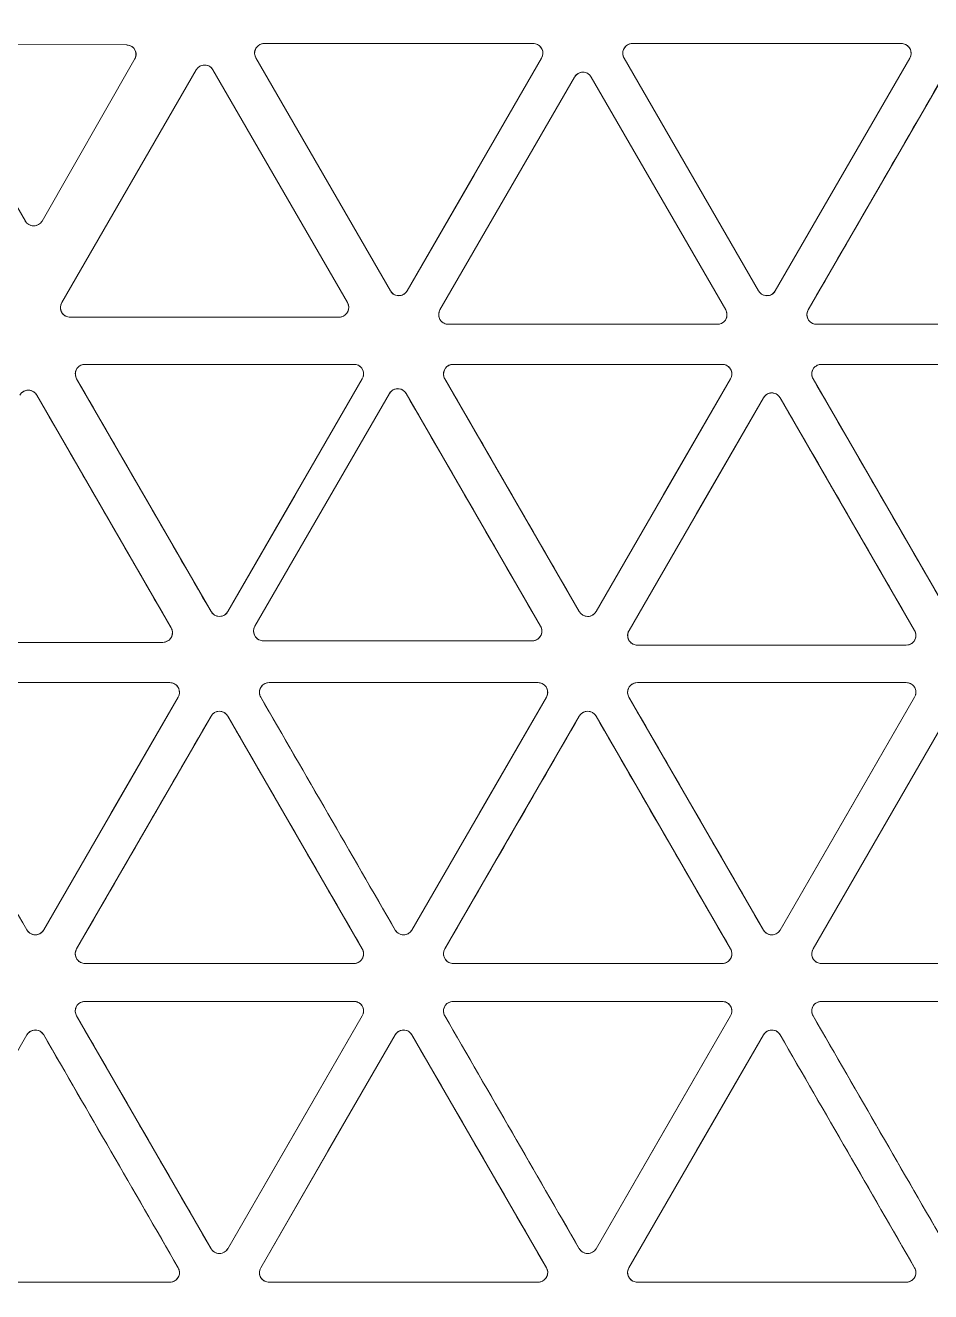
# Model space of a CAD drawing. Header units: millimetres. Extents: x 177 to 25619, y -4018 to 1995.
# Drawn here: x 3774.7 to 3867.9, y -1815.6 to -1685.1 of the extents above; entities that cross this region are included whole.
import ezdxf

# ---------------------------------------------------------------- set-up
doc = ezdxf.new("R2010")
doc.units = ezdxf.units.MM
doc.layers.add('A-ELEC-MECH-EQUIP', color=7, linetype='Continuous', lineweight=5)
doc.layers.add('CASSETTE UNIT 4.5 TR', color=7, linetype='Continuous', lineweight=9)

# ---------------------------------------------------------------- blocks, each defined once
blk = doc.blocks.new('CAN_MC-MCH_Cassette Indoor Unit2 - 2_0 TR-1113041-CONCOURSE LEVEL  VAC LAYOUT SHEET 2 OF 2')
at = {"layer": 'A-ELEC-MECH-EQUIP', "color": 6, "true_color": 0xff00ff}
for p, q in [((3.45, 223.32), (27.44, 209.47)), ((38.25, 209.47), (62.24, 223.32)), ((67.89, 223.18), (67.89, 195.48)), ((67.89, 195.48), (67.89, 223.18)), ((1.96, 222.46), (1.96, 194.76)), ((1.96, 194.76), (1.96, 222.46)), ((63.74, 222.46), (63.74, 194.76)), ((111.31, 209.64), (128, 219.31)), ((129.45, 199.19), (129.5, 218.44)), ((129.5, 218.44), (129.45, 199.19)), ((27.44, 207.75), (3.45, 193.9)), ((27.44, 207.75), (27.44, 207.75)), ((62.24, 193.9), (38.25, 207.75)), ((38.25, 207.75), (38.25, 207.75)), ((93.38, 208.47), (69.39, 194.62)), ((93.38, 208.47), (93.38, 208.47)), ((111.31, 207.91), (127.86, 198.48)), ((127.86, 198.48), (111.31, 207.91)), ((111.31, 207.91), (111.31, 207.91)), ((101.4, 205.03), (101.4, 177.33)), ((101.4, 177.33), (101.4, 205.03)), ((101.4, 205.03), (101.4, 205.03)), ((126.89, 192.04), (102.9, 205.89)), ((102.9, 205.89), (126.89, 192.04)), ((5.41, 190.51), (29.4, 204.36)), ((36.3, 204.36), (60.29, 190.51)), ((71.06, 190.51), (95.05, 204.36)), ((30.89, 175.79), (30.89, 203.49)), ((30.89, 203.49), (30.89, 175.79)), ((30.89, 203.49), (30.89, 203.49)), ((34.8, 203.49), (34.8, 175.8)), ((34.8, 175.8), (34.8, 203.49)), ((34.8, 203.49), (34.8, 203.49)), ((96.54, 175.79), (96.54, 203.49)), ((96.54, 203.49), (96.54, 175.79)), ((96.54, 203.49), (96.54, 203.49)), ((127.86, 198.48), (127.86, 198.48)), ((102.9, 176.47), (126.89, 190.32)), ((126.89, 190.32), (102.9, 176.47)), ((29.4, 174.93), (5.41, 188.78)), ((60.29, 188.78), (36.3, 174.93)), ((95.05, 174.93), (71.06, 188.78)), ((3.45, 185.39), (27.44, 171.54)), ((38.25, 171.54), (62.24, 185.39)), ((69.55, 185.99), (93.54, 172.14)), ((128.11, 185.89), (104.12, 172.04)), ((104.12, 172.04), (128.11, 185.89)), ((1.96, 184.53), (1.96, 156.83)), ((1.96, 156.83), (1.96, 184.53)), ((63.74, 184.53), (63.74, 156.83)), ((68.05, 185.13), (68.05, 157.43)), ((68.05, 157.43), (68.05, 185.13)), ((129.6, 185.03), (129.6, 157.33)), ((27.44, 169.82), (3.45, 155.97)), ((27.44, 169.82), (27.44, 169.82)), ((62.24, 155.97), (38.25, 169.82)), ((38.25, 169.82), (38.25, 169.82)), ((93.54, 170.42), (69.55, 156.57)), ((93.54, 170.42), (93.54, 170.42)), ((128.11, 156.47), (104.12, 170.32)), ((104.12, 170.32), (104.12, 170.32)), ((5.41, 152.58), (29.4, 166.43)), ((36.3, 166.43), (60.29, 152.58)), ((71.06, 152.58), (95.05, 166.43)), ((100.67, 138.36), (100.67, 166.06)), ((100.67, 166.06), (100.67, 166.06)), ((126.15, 153.08), (102.16, 166.93)), ((102.16, 166.93), (126.15, 153.08)), ((30.89, 137.87), (30.89, 165.56)), ((30.89, 165.56), (30.89, 137.87)), ((30.89, 165.56), (30.89, 165.56)), ((34.8, 165.56), (34.8, 137.87)), ((34.8, 137.87), (34.8, 165.56)), ((34.8, 165.56), (34.8, 165.56)), ((96.54, 165.56), (96.54, 137.87)), ((96.54, 165.56), (96.54, 165.56)), ((29.4, 137), (5.41, 150.85)), ((60.29, 150.85), (36.3, 137)), ((95.05, 137), (71.06, 150.85)), ((102.16, 137.5), (126.15, 151.35)), ((126.15, 151.35), (102.16, 137.5)), ((3.45, 147.46), (27.44, 133.61)), ((38.25, 133.62), (62.24, 147.47)), ((69.1, 147.46), (93.09, 133.61)), ((128.11, 147.96), (104.12, 134.11)), ((104.12, 134.11), (128.11, 147.96)), ((1.96, 146.6), (1.96, 118.9)), ((1.96, 118.9), (1.96, 146.6)), ((63.74, 146.6), (63.74, 118.9)), ((67.61, 118.9), (67.61, 146.6)), ((129.6, 147.1), (129.6, 119.4)), ((27.44, 131.89), (3.45, 118.04)), ((27.44, 131.89), (27.44, 131.89)), ((62.24, 118.04), (38.25, 131.89)), ((38.25, 131.89), (38.25, 131.89)), ((93.09, 131.89), (69.1, 118.04)), ((93.09, 131.89), (93.09, 131.89)), ((128.11, 118.54), (104.12, 132.39)), ((104.12, 132.39), (104.12, 132.39)), ((5.41, 114.65), (29.4, 128.5)), ((60.29, 114.65), (36.3, 128.5)), ((36.3, 128.5), (60.29, 114.65)), ((71.06, 114.65), (95.05, 128.5)), ((100.67, 100.44), (100.67, 128.13)), ((100.67, 128.13), (100.67, 128.13)), ((102.16, 129), (126.15, 115.15)), ((30.89, 99.94), (30.89, 127.63)), ((30.89, 127.63), (30.89, 99.94)), ((30.89, 127.63), (30.89, 127.63)), ((34.8, 127.64), (34.8, 99.94)), ((34.8, 99.94), (34.8, 127.64)), ((34.8, 127.64), (34.8, 127.64)), ((96.54, 127.63), (96.54, 99.94)), ((96.54, 127.63), (96.54, 127.63))]:
    blk.add_line(p, q, dxfattribs=at)
at = {"layer": 'A-ELEC-MECH-EQUIP', "color": 6, "true_color": 0xff00ff, "flags": 128}
for points in [[(27.44, 209.47), (15.45, 216.4), (3.45, 223.32)], [(63.74, 194.76), (63.74, 208.61), (63.74, 222.46)], [(93.38, 210.2), (93.57, 210.06), (93.72, 209.88), (93.82, 209.67), (93.87, 209.45), (93.87, 209.22), (93.82, 209), (93.72, 208.79), (93.57, 208.61), (93.38, 208.47)], [(27.44, 209.47), (27.63, 209.33), (27.78, 209.16), (27.88, 208.95), (27.94, 208.73), (27.94, 208.5), (27.88, 208.27), (27.78, 208.06), (27.63, 207.89), (27.44, 207.75)], [(38.25, 207.75), (38.07, 207.89), (37.92, 208.07), (37.81, 208.27), (37.76, 208.5), (37.76, 208.73), (37.81, 208.95), (37.92, 209.16), (38.07, 209.33), (38.25, 209.47)], [(38.25, 207.75), (50.25, 200.82), (62.24, 193.9)], [(101.4, 205.03), (101.43, 205.26), (101.51, 205.48), (101.63, 205.67), (101.8, 205.83), (102, 205.95), (102.22, 206.01), (102.45, 206.03), (102.68, 205.99), (102.9, 205.89)], [(29.4, 204.36), (29.61, 204.45), (29.84, 204.49), (30.07, 204.48), (30.29, 204.41), (30.49, 204.3), (30.66, 204.14), (30.79, 203.94), (30.86, 203.72), (30.89, 203.49)], [(34.8, 203.49), (34.83, 203.73), (34.91, 203.94), (35.03, 204.14), (35.2, 204.3), (35.4, 204.41), (35.62, 204.48), (35.86, 204.49), (36.08, 204.45), (36.3, 204.36)], [(95.05, 204.36), (95.26, 204.45), (95.49, 204.49), (95.72, 204.48), (95.94, 204.41), (96.14, 204.3), (96.31, 204.14), (96.44, 203.94), (96.52, 203.72), (96.54, 203.49)], [(3.45, 193.9), (3.24, 193.8), (3.01, 193.76), (2.78, 193.77), (2.56, 193.84), (2.36, 193.96), (2.19, 194.11), (2.06, 194.31), (1.98, 194.53), (1.96, 194.76)], [(63.74, 194.76), (63.71, 194.53), (63.63, 194.31), (63.51, 194.12), (63.34, 193.96), (63.14, 193.84), (62.92, 193.78), (62.69, 193.76), (62.46, 193.8), (62.24, 193.9)], [(69.39, 194.62), (69.18, 194.53), (68.95, 194.49), (68.72, 194.5), (68.49, 194.56), (68.3, 194.68), (68.13, 194.84), (68, 195.03), (67.92, 195.25), (67.89, 195.48)], [(5.41, 188.78), (17.4, 181.86), (29.4, 174.93)], [(71.06, 188.78), (83.05, 181.86), (95.05, 174.93)], [(1.96, 184.53), (1.98, 184.76), (2.06, 184.98), (2.19, 185.17), (2.36, 185.33), (2.56, 185.45), (2.78, 185.51), (3.01, 185.53), (3.24, 185.49), (3.45, 185.39)], [(27.44, 171.54), (15.45, 178.47), (3.45, 185.39)], [(62.24, 185.39), (62.46, 185.49), (62.69, 185.53), (62.92, 185.52), (63.14, 185.45), (63.34, 185.33), (63.51, 185.18), (63.63, 184.98), (63.71, 184.76), (63.74, 184.53)], [(68.05, 185.13), (68.08, 185.36), (68.16, 185.58), (68.28, 185.77), (68.45, 185.93), (68.65, 186.05), (68.87, 186.11), (69.1, 186.13), (69.33, 186.09), (69.55, 185.99)], [(93.54, 172.14), (81.54, 179.07), (69.55, 185.99)], [(128.11, 185.89), (128.32, 185.98), (128.55, 186.03), (128.78, 186.01), (129, 185.95), (129.2, 185.83), (129.37, 185.67), (129.5, 185.48), (129.58, 185.26), (129.6, 185.03)], [(63.74, 156.83), (63.74, 170.68), (63.74, 184.53)], [(129.6, 157.33), (129.6, 171.18), (129.6, 185.03)], [(102.9, 176.47), (102.68, 176.37), (102.45, 176.33), (102.22, 176.35), (102, 176.41), (101.8, 176.53), (101.63, 176.69), (101.51, 176.88), (101.43, 177.1), (101.4, 177.33)], [(30.89, 175.79), (30.86, 175.56), (30.79, 175.34), (30.66, 175.15), (30.49, 174.99), (30.29, 174.88), (30.07, 174.81), (29.84, 174.8), (29.61, 174.84), (29.4, 174.93)], [(36.3, 174.93), (36.08, 174.84), (35.86, 174.8), (35.62, 174.81), (35.4, 174.88), (35.2, 174.99), (35.04, 175.15), (34.91, 175.35), (34.83, 175.56), (34.8, 175.8)], [(96.54, 175.79), (96.52, 175.56), (96.44, 175.34), (96.31, 175.15), (96.14, 174.99), (95.94, 174.88), (95.72, 174.81), (95.49, 174.8), (95.26, 174.84), (95.05, 174.93)], [(27.44, 171.54), (27.63, 171.4), (27.78, 171.23), (27.88, 171.02), (27.94, 170.8), (27.94, 170.57), (27.88, 170.34), (27.78, 170.14), (27.63, 169.96), (27.44, 169.82)], [(38.25, 169.82), (38.07, 169.96), (37.92, 170.14), (37.81, 170.34), (37.76, 170.57), (37.76, 170.8), (37.81, 171.02), (37.92, 171.23), (38.07, 171.41), (38.25, 171.54)], [(93.54, 172.14), (93.72, 172), (93.87, 171.83), (93.98, 171.62), (94.03, 171.4), (94.03, 171.17), (93.98, 170.94), (93.87, 170.74), (93.72, 170.56), (93.54, 170.42)], [(104.12, 170.32), (103.93, 170.46), (103.78, 170.63), (103.68, 170.84), (103.62, 171.07), (103.62, 171.3), (103.68, 171.52), (103.78, 171.73), (103.93, 171.9), (104.12, 172.04)], [(38.25, 169.82), (50.25, 162.89), (62.24, 155.97)], [(104.12, 170.32), (116.11, 163.39), (128.11, 156.47)], [(100.67, 166.06), (100.69, 166.29), (100.77, 166.51), (100.9, 166.71), (101.07, 166.87), (101.27, 166.98), (101.49, 167.05), (101.72, 167.06), (101.95, 167.02), (102.16, 166.93)], [(29.4, 166.43), (29.61, 166.52), (29.84, 166.56), (30.07, 166.55), (30.29, 166.48), (30.49, 166.37), (30.66, 166.21), (30.79, 166.01), (30.86, 165.8), (30.89, 165.56)], [(34.8, 165.56), (34.83, 165.8), (34.91, 166.02), (35.03, 166.21), (35.2, 166.37), (35.4, 166.48), (35.62, 166.55), (35.86, 166.56), (36.08, 166.52), (36.3, 166.43)], [(95.05, 166.43), (95.26, 166.52), (95.49, 166.56), (95.72, 166.55), (95.94, 166.48), (96.14, 166.37), (96.31, 166.21), (96.44, 166.01), (96.52, 165.8), (96.54, 165.56)], [(3.45, 155.97), (3.24, 155.87), (3.01, 155.83), (2.78, 155.85), (2.56, 155.91), (2.36, 156.03), (2.19, 156.19), (2.06, 156.38), (1.98, 156.6), (1.96, 156.83)], [(63.74, 156.83), (63.71, 156.6), (63.63, 156.38), (63.51, 156.19), (63.34, 156.03), (63.14, 155.91), (62.92, 155.85), (62.69, 155.83), (62.46, 155.88), (62.24, 155.97)], [(69.55, 156.57), (69.33, 156.47), (69.1, 156.43), (68.87, 156.45), (68.65, 156.51), (68.45, 156.63), (68.28, 156.79), (68.16, 156.98), (68.08, 157.2), (68.05, 157.43)], [(129.6, 157.33), (129.58, 157.1), (129.5, 156.88), (129.37, 156.68), (129.2, 156.53), (129, 156.41), (128.78, 156.34), (128.55, 156.33), (128.32, 156.37), (128.11, 156.47)], [(5.41, 150.85), (17.4, 143.93), (29.4, 137)], [(71.06, 150.85), (83.05, 143.93), (95.05, 137)], [(1.96, 146.6), (1.98, 146.83), (2.06, 147.05), (2.19, 147.25), (2.36, 147.4), (2.56, 147.52), (2.78, 147.59), (3.01, 147.6), (3.24, 147.56), (3.45, 147.46)], [(27.44, 133.61), (15.45, 140.54), (3.45, 147.46)], [(62.24, 147.47), (62.46, 147.56), (62.69, 147.6), (62.92, 147.59), (63.14, 147.52), (63.34, 147.41), (63.51, 147.25), (63.63, 147.05), (63.71, 146.83), (63.74, 146.6)], [(67.61, 146.6), (67.63, 146.83), (67.71, 147.05), (67.84, 147.25), (68.01, 147.4), (68.21, 147.52), (68.43, 147.59), (68.66, 147.6), (68.89, 147.56), (69.1, 147.46)], [(93.09, 133.61), (81.1, 140.54), (69.1, 147.46)], [(128.11, 147.96), (128.32, 148.06), (128.55, 148.1), (128.78, 148.08), (129, 148.02), (129.2, 147.9), (129.37, 147.74), (129.5, 147.55), (129.58, 147.33), (129.6, 147.1)], [(63.74, 118.9), (63.74, 132.75), (63.74, 146.6)], [(129.6, 119.4), (129.6, 133.25), (129.6, 147.1)], [(102.16, 137.5), (101.95, 137.41), (101.72, 137.37), (101.49, 137.38), (101.27, 137.45), (101.07, 137.56), (100.9, 137.72), (100.77, 137.91), (100.69, 138.13), (100.67, 138.36)], [(30.89, 137.87), (30.86, 137.63), (30.79, 137.42), (30.66, 137.22), (30.49, 137.06), (30.29, 136.95), (30.07, 136.88), (29.84, 136.87), (29.61, 136.91), (29.4, 137)], [(36.3, 137), (36.08, 136.91), (35.86, 136.87), (35.62, 136.88), (35.4, 136.95), (35.2, 137.06), (35.04, 137.22), (34.91, 137.42), (34.83, 137.63), (34.8, 137.87)], [(96.54, 137.87), (96.52, 137.63), (96.44, 137.42), (96.31, 137.22), (96.14, 137.06), (95.94, 136.95), (95.72, 136.88), (95.49, 136.87), (95.26, 136.91), (95.05, 137)], [(27.44, 133.61), (27.63, 133.48), (27.78, 133.3), (27.88, 133.09), (27.94, 132.87), (27.94, 132.64), (27.88, 132.41), (27.78, 132.21), (27.63, 132.03), (27.44, 131.89)], [(38.25, 131.89), (38.07, 132.03), (37.92, 132.21), (37.81, 132.41), (37.76, 132.64), (37.76, 132.87), (37.81, 133.09), (37.92, 133.3), (38.07, 133.48), (38.25, 133.62)], [(93.09, 133.61), (93.28, 133.48), (93.43, 133.3), (93.53, 133.09), (93.59, 132.87), (93.59, 132.64), (93.53, 132.41), (93.43, 132.21), (93.28, 132.03), (93.09, 131.89)], [(104.12, 132.39), (103.93, 132.53), (103.78, 132.71), (103.68, 132.91), (103.62, 133.14), (103.62, 133.37), (103.68, 133.59), (103.78, 133.8), (103.93, 133.97), (104.12, 134.11)], [(38.25, 131.89), (50.25, 124.97), (62.24, 118.04)], [(104.12, 132.39), (116.11, 125.46), (128.11, 118.54)], [(29.4, 128.5), (29.61, 128.59), (29.84, 128.63), (30.07, 128.62), (30.29, 128.55), (30.49, 128.44), (30.66, 128.28), (30.79, 128.09), (30.86, 127.87), (30.89, 127.63)], [(34.8, 127.64), (34.83, 127.87), (34.91, 128.09), (35.03, 128.28), (35.2, 128.44), (35.4, 128.56), (35.62, 128.62), (35.86, 128.63), (36.08, 128.59), (36.3, 128.5)], [(95.05, 128.5), (95.26, 128.59), (95.49, 128.63), (95.72, 128.62), (95.94, 128.55), (96.14, 128.44), (96.31, 128.28), (96.44, 128.09), (96.52, 127.87), (96.54, 127.63)], [(100.67, 128.13), (100.69, 128.37), (100.77, 128.58), (100.9, 128.78), (101.07, 128.94), (101.27, 129.05), (101.49, 129.12), (101.72, 129.13), (101.95, 129.09), (102.16, 129)], [(3.45, 118.04), (3.24, 117.95), (3.01, 117.9), (2.78, 117.92), (2.56, 117.98), (2.36, 118.1), (2.19, 118.26), (2.06, 118.45), (1.98, 118.67), (1.96, 118.9)], [(63.74, 118.9), (63.71, 118.67), (63.63, 118.45), (63.51, 118.26), (63.34, 118.1), (63.14, 117.98), (62.92, 117.92), (62.69, 117.91), (62.46, 117.95), (62.24, 118.04)], [(69.1, 118.04), (68.89, 117.95), (68.66, 117.9), (68.43, 117.92), (68.21, 117.98), (68.01, 118.1), (67.84, 118.26), (67.71, 118.45), (67.63, 118.67), (67.61, 118.9)], [(129.6, 119.4), (129.58, 119.17), (129.5, 118.95), (129.37, 118.76), (129.2, 118.6), (129, 118.48), (128.78, 118.42), (128.55, 118.4), (128.32, 118.44), (128.11, 118.54)]]:
    blk.add_lwpolyline(points, dxfattribs=at)
at = {"layer": 'A-ELEC-MECH-EQUIP', "color": 6, "true_color": 0xff00ff}
for centre, radius, start, end in [((0, 0), 433.5, 360, 180), ((0, 0), 412.75, 0, 180), ((0, 0), 396.14, 360, 180), ((0, 0), 395.97, 360, 180), ((0, 0), 395.57, 360, 180), ((0, 0), 394.39, 360, 180), ((0, 0), 372.71, 0, 180), ((0, 0), 372.2, 360, 180), ((0, 0), 361.63, 0, 180), ((111.81, 208.78), 0.998, 120.0869, 239.9131), ((128.49, 199.19), 0.956, 228.5413, 359.8486), ((126.39, 191.18), 0.996, 300, 60), ((5.91, 189.64), 0.996, 120, 240), ((59.79, 189.65), 0.996, 300, 60), ((71.56, 189.64), 0.996, 120, 240), ((125.65, 152.21), 0.996, 300, 60), ((5.91, 151.72), 0.996, 120, 240), ((59.79, 151.72), 0.996, 300, 60), ((71.56, 151.72), 0.996, 120, 240)]:
    blk.add_arc(centre, radius, start, end, dxfattribs=at)
for points in [[(62.24, 223.32), (58.25, 221.02), (50.25, 216.4), (42.25, 211.78), (38.25, 209.47)], [(111.31, 209.64), (111.23, 209.59), (111.07, 209.47), (110.9, 209.22), (110.81, 208.93), (110.81, 208.63), (110.9, 208.34), (111.07, 208.09), (111.23, 207.96), (111.31, 207.91)], [(3.45, 193.9), (7.45, 196.2), (15.45, 200.82), (23.44, 205.44), (27.44, 207.75)], [(69.39, 194.62), (73.39, 196.93), (81.39, 201.55), (89.38, 206.16), (93.38, 208.47)], [(29.4, 204.36), (25.4, 202.05), (17.4, 197.43), (9.41, 192.82), (5.41, 190.51)], [(60.29, 190.51), (56.29, 192.82), (48.29, 197.43), (40.3, 202.05), (36.3, 204.36)], [(95.05, 204.36), (91.05, 202.05), (83.05, 197.43), (75.06, 192.82), (71.06, 190.51)], [(127.86, 198.48), (127.94, 198.41), (128.12, 198.29), (128.43, 198.22), (128.74, 198.25), (129.03, 198.38), (129.26, 198.6), (129.41, 198.88), (129.45, 199.09), (129.45, 199.19)], [(126.89, 190.32), (126.97, 190.37), (127.13, 190.49), (127.3, 190.74), (127.39, 191.03), (127.39, 191.33), (127.3, 191.62), (127.13, 191.87), (126.97, 191.99), (126.89, 192.04)], [(5.41, 190.51), (5.32, 190.46), (5.16, 190.33), (4.99, 190.08), (4.91, 189.8), (4.91, 189.49), (4.99, 189.21), (5.16, 188.96), (5.32, 188.83), (5.41, 188.78)], [(60.29, 188.78), (60.37, 188.83), (60.53, 188.96), (60.7, 189.21), (60.79, 189.49), (60.79, 189.8), (60.7, 190.08), (60.53, 190.33), (60.37, 190.46), (60.29, 190.51)], [(71.06, 190.51), (70.97, 190.46), (70.82, 190.33), (70.65, 190.08), (70.56, 189.8), (70.56, 189.49), (70.64, 189.21), (70.81, 188.96), (70.97, 188.83), (71.06, 188.78)], [(36.3, 174.93), (40.3, 177.24), (48.29, 181.86), (56.29, 186.47), (60.29, 188.78)], [(62.24, 185.39), (58.25, 183.09), (50.25, 178.47), (42.25, 173.85), (38.25, 171.54)], [(3.45, 155.97), (7.45, 158.28), (15.45, 162.89), (23.44, 167.51), (27.44, 169.82)], [(69.55, 156.57), (73.54, 158.88), (81.54, 163.49), (89.54, 168.11), (93.54, 170.42)], [(29.4, 166.43), (25.4, 164.12), (17.4, 159.5), (9.4, 154.89), (5.41, 152.58)], [(60.29, 152.58), (56.29, 154.89), (48.29, 159.5), (40.3, 164.12), (36.3, 166.43)], [(95.05, 166.43), (91.05, 164.12), (83.05, 159.5), (75.06, 154.89), (71.06, 152.58)], [(100.67, 166.06), (100.67, 161.45), (100.67, 152.21), (100.67, 142.98), (100.67, 138.36)], [(96.54, 137.87), (96.54, 142.48), (96.54, 151.72), (96.54, 160.95), (96.54, 165.56)], [(5.41, 152.58), (5.32, 152.53), (5.16, 152.4), (4.99, 152.15), (4.91, 151.87), (4.91, 151.57), (4.99, 151.28), (5.16, 151.03), (5.32, 150.9), (5.41, 150.85)], [(36.3, 137), (40.3, 139.31), (48.29, 143.93), (56.29, 148.55), (60.29, 150.85)], [(62.24, 147.47), (58.25, 145.16), (50.25, 140.54), (42.25, 135.92), (38.25, 133.62)], [(67.61, 146.6), (67.61, 141.99), (67.61, 132.75), (67.61, 123.52), (67.61, 118.9)], [(3.45, 118.04), (7.45, 120.35), (15.45, 124.96), (23.44, 129.58), (27.44, 131.89)], [(69.1, 118.04), (73.1, 120.35), (81.1, 124.96), (89.1, 129.58), (93.09, 131.89)], [(29.4, 128.5), (25.4, 126.19), (17.4, 121.57), (9.4, 116.96), (5.41, 114.65)], [(95.05, 128.5), (91.05, 126.19), (83.05, 121.58), (75.06, 116.96), (71.06, 114.65)], [(100.67, 128.13), (100.67, 123.52), (100.67, 114.28), (100.67, 105.05), (100.67, 100.44)], [(126.15, 115.15), (122.15, 117.46), (114.16, 122.07), (106.16, 126.69), (102.16, 129)], [(96.54, 99.94), (96.54, 104.55), (96.54, 113.79), (96.54, 123.02), (96.54, 127.63)]]:
    blk.add_open_spline(points, degree=3, dxfattribs=at)
for points, knots in [([(93.38, 208.47), (93.47, 208.52), (93.62, 208.65), (93.8, 208.9), (93.88, 209.18), (93.88, 209.46), (93.82, 209.7), (93.68, 209.97), (93.51, 210.12), (93.38, 210.2)], [0, 0, 0, 0, 0.142857, 0.285714, 0.428571, 0.571429, 0.678571, 0.785714, 1, 1, 1, 1]), ([(27.44, 207.75), (27.53, 207.8), (27.69, 207.92), (27.86, 208.17), (27.95, 208.46), (27.95, 208.74), (27.88, 208.98), (27.74, 209.24), (27.57, 209.39), (27.44, 209.47)], [0, 0, 0, 0, 0.142857, 0.285714, 0.428571, 0.571429, 0.678571, 0.785714, 1, 1, 1, 1]), ([(38.25, 209.47), (38.08, 209.37), (37.87, 209.15), (37.75, 208.76), (37.75, 208.49), (37.81, 208.24), (37.95, 207.98), (38.12, 207.83), (38.25, 207.75)], [0, 0, 0, 0, 0.285714, 0.428571, 0.571429, 0.678571, 0.785714, 1, 1, 1, 1]), ([(102.9, 205.89), (102.72, 205.99), (102.42, 206.06), (102.03, 205.97), (101.79, 205.84), (101.61, 205.66), (101.45, 205.4), (101.4, 205.18), (101.4, 205.03)], [0, 0, 0, 0, 0.285714, 0.428571, 0.571429, 0.678571, 0.785714, 1, 1, 1, 1]), ([(30.89, 203.49), (30.89, 203.59), (30.86, 203.79), (30.73, 204.06), (30.53, 204.29), (30.29, 204.43), (30.05, 204.49), (29.75, 204.5), (29.53, 204.43), (29.4, 204.36)], [0, 0, 0, 0, 0.142857, 0.285714, 0.428571, 0.571429, 0.678571, 0.785714, 1, 1, 1, 1]), ([(36.3, 204.36), (36.12, 204.46), (35.82, 204.53), (35.43, 204.44), (35.19, 204.3), (35.01, 204.12), (34.85, 203.87), (34.8, 203.65), (34.8, 203.49)], [0, 0, 0, 0, 0.285714, 0.428571, 0.571429, 0.678571, 0.785714, 1, 1, 1, 1]), ([(96.54, 203.49), (96.54, 203.7), (96.45, 203.99), (96.18, 204.29), (95.94, 204.43), (95.7, 204.49), (95.4, 204.5), (95.18, 204.43), (95.05, 204.36)], [0, 0, 0, 0, 0.285714, 0.428571, 0.571429, 0.678571, 0.785714, 1, 1, 1, 1]), ([(1.96, 194.76), (1.96, 194.55), (2.05, 194.26), (2.32, 193.96), (2.56, 193.83), (2.8, 193.76), (3.1, 193.75), (3.32, 193.82), (3.45, 193.9)], [0, 0, 0, 0, 0.285714, 0.428571, 0.571429, 0.678571, 0.785714, 1, 1, 1, 1]), ([(62.24, 193.9), (62.42, 193.8), (62.72, 193.73), (63.11, 193.81), (63.35, 193.95), (63.53, 194.13), (63.69, 194.39), (63.74, 194.6), (63.74, 194.76)], [0, 0, 0, 0, 0.285714, 0.428571, 0.571429, 0.678571, 0.785714, 1, 1, 1, 1]), ([(67.89, 195.48), (67.9, 195.28), (67.99, 194.99), (68.26, 194.69), (68.5, 194.55), (68.74, 194.49), (69.04, 194.48), (69.26, 194.54), (69.39, 194.62)], [0, 0, 0, 0, 0.285714, 0.428571, 0.571429, 0.678571, 0.785714, 1, 1, 1, 1]), ([(3.45, 185.39), (3.27, 185.49), (2.98, 185.56), (2.58, 185.48), (2.34, 185.34), (2.16, 185.16), (2.01, 184.9), (1.96, 184.68), (1.96, 184.53)], [0, 0, 0, 0, 0.285714, 0.428571, 0.571429, 0.678571, 0.785714, 1, 1, 1, 1]), ([(63.74, 184.53), (63.74, 184.74), (63.65, 185.03), (63.38, 185.33), (63.14, 185.46), (62.89, 185.53), (62.59, 185.54), (62.38, 185.47), (62.24, 185.39)], [0, 0, 0, 0, 0.285714, 0.428571, 0.571429, 0.678571, 0.785714, 1, 1, 1, 1]), ([(69.55, 185.99), (69.37, 186.09), (69.07, 186.16), (68.68, 186.08), (68.44, 185.94), (68.26, 185.76), (68.1, 185.5), (68.05, 185.28), (68.05, 185.13)], [0, 0, 0, 0, 0.285714, 0.428571, 0.571429, 0.678571, 0.785714, 1, 1, 1, 1]), ([(129.6, 185.03), (129.6, 185.23), (129.51, 185.53), (129.24, 185.82), (129, 185.96), (128.76, 186.03), (128.46, 186.03), (128.24, 185.97), (128.11, 185.89)], [0, 0, 0, 0, 0.285714, 0.428571, 0.571429, 0.678571, 0.785714, 1, 1, 1, 1]), ([(101.4, 177.33), (101.4, 177.12), (101.49, 176.83), (101.77, 176.53), (102.01, 176.4), (102.25, 176.33), (102.55, 176.32), (102.76, 176.39), (102.9, 176.47)], [0, 0, 0, 0, 0.285714, 0.428571, 0.571429, 0.678571, 0.785714, 1, 1, 1, 1]), ([(29.4, 174.93), (29.57, 174.83), (29.87, 174.76), (30.27, 174.85), (30.51, 174.99), (30.68, 175.17), (30.84, 175.42), (30.89, 175.64), (30.89, 175.79)], [0, 0, 0, 0, 0.285714, 0.428571, 0.571429, 0.678571, 0.785714, 1, 1, 1, 1]), ([(34.8, 175.8), (34.8, 175.59), (34.89, 175.3), (35.17, 175), (35.41, 174.86), (35.65, 174.8), (35.95, 174.79), (36.17, 174.86), (36.3, 174.93)], [0, 0, 0, 0, 0.285714, 0.428571, 0.571429, 0.678571, 0.785714, 1, 1, 1, 1]), ([(95.05, 174.93), (95.23, 174.83), (95.52, 174.76), (95.92, 174.85), (96.16, 174.99), (96.33, 175.17), (96.49, 175.42), (96.54, 175.64), (96.54, 175.79)], [0, 0, 0, 0, 0.285714, 0.428571, 0.571429, 0.678571, 0.785714, 1, 1, 1, 1]), ([(27.44, 169.82), (27.53, 169.87), (27.69, 169.99), (27.86, 170.24), (27.95, 170.53), (27.95, 170.81), (27.88, 171.05), (27.74, 171.31), (27.57, 171.47), (27.44, 171.54)], [0, 0, 0, 0, 0.142857, 0.285714, 0.428571, 0.571429, 0.678571, 0.785714, 1, 1, 1, 1]), ([(38.25, 171.54), (38.08, 171.44), (37.87, 171.22), (37.75, 170.83), (37.75, 170.56), (37.81, 170.32), (37.95, 170.05), (38.12, 169.9), (38.25, 169.82)], [0, 0, 0, 0, 0.285714, 0.428571, 0.571429, 0.678571, 0.785714, 1, 1, 1, 1]), ([(93.54, 170.42), (93.63, 170.47), (93.78, 170.59), (93.95, 170.84), (94.04, 171.13), (94.04, 171.41), (93.97, 171.65), (93.83, 171.91), (93.67, 172.07), (93.54, 172.14)], [0, 0, 0, 0, 0.142857, 0.285714, 0.428571, 0.571429, 0.678571, 0.785714, 1, 1, 1, 1]), ([(104.12, 172.04), (103.94, 171.94), (103.73, 171.72), (103.61, 171.33), (103.61, 171.06), (103.68, 170.81), (103.82, 170.55), (103.98, 170.4), (104.12, 170.32)], [0, 0, 0, 0, 0.285714, 0.428571, 0.571429, 0.678571, 0.785714, 1, 1, 1, 1]), ([(102.16, 166.93), (101.98, 167.03), (101.69, 167.1), (101.29, 167.01), (101.05, 166.87), (100.88, 166.69), (100.72, 166.44), (100.67, 166.22), (100.67, 166.06)], [0, 0, 0, 0, 0.285714, 0.428571, 0.571429, 0.678571, 0.785714, 1, 1, 1, 1]), ([(30.89, 165.56), (30.89, 165.67), (30.86, 165.86), (30.73, 166.14), (30.53, 166.36), (30.29, 166.5), (30.05, 166.56), (29.75, 166.57), (29.53, 166.51), (29.4, 166.43)], [0, 0, 0, 0, 0.142857, 0.285714, 0.428571, 0.571429, 0.678571, 0.785714, 1, 1, 1, 1]), ([(36.3, 166.43), (36.12, 166.53), (35.82, 166.6), (35.43, 166.51), (35.19, 166.37), (35.01, 166.19), (34.85, 165.94), (34.8, 165.72), (34.8, 165.56)], [0, 0, 0, 0, 0.285714, 0.428571, 0.571429, 0.678571, 0.785714, 1, 1, 1, 1]), ([(96.54, 165.56), (96.54, 165.77), (96.45, 166.06), (96.18, 166.36), (95.94, 166.5), (95.7, 166.56), (95.4, 166.57), (95.18, 166.51), (95.05, 166.43)], [0, 0, 0, 0, 0.285714, 0.428571, 0.571429, 0.678571, 0.785714, 1, 1, 1, 1]), ([(1.96, 156.83), (1.96, 156.62), (2.05, 156.33), (2.32, 156.04), (2.56, 155.9), (2.8, 155.83), (3.1, 155.82), (3.32, 155.89), (3.45, 155.97)], [0, 0, 0, 0, 0.285714, 0.428571, 0.571429, 0.678571, 0.785714, 1, 1, 1, 1]), ([(62.24, 155.97), (62.42, 155.87), (62.72, 155.8), (63.11, 155.89), (63.35, 156.02), (63.53, 156.2), (63.69, 156.46), (63.74, 156.68), (63.74, 156.83)], [0, 0, 0, 0, 0.285714, 0.428571, 0.571429, 0.678571, 0.785714, 1, 1, 1, 1]), ([(68.05, 157.43), (68.05, 157.22), (68.14, 156.93), (68.41, 156.64), (68.65, 156.5), (68.9, 156.43), (69.2, 156.42), (69.41, 156.49), (69.55, 156.57)], [0, 0, 0, 0, 0.285714, 0.428571, 0.571429, 0.678571, 0.785714, 1, 1, 1, 1]), ([(128.11, 156.47), (128.29, 156.36), (128.58, 156.3), (128.98, 156.38), (129.22, 156.52), (129.39, 156.7), (129.55, 156.95), (129.6, 157.17), (129.6, 157.33)], [0, 0, 0, 0, 0.285714, 0.428571, 0.571429, 0.678571, 0.785714, 1, 1, 1, 1]), ([(126.15, 151.35), (126.28, 151.43), (126.5, 151.63), (126.69, 152.11), (126.61, 152.67), (126.32, 152.98), (126.15, 153.08)], [-1, -1, -1, -1, -0.785714, -0.571429, -0.285714, 0, 0, 0, 0]), ([(60.29, 150.85), (60.37, 150.9), (60.53, 151.03), (60.7, 151.28), (60.79, 151.57), (60.79, 151.87), (60.67, 152.25), (60.46, 152.48), (60.29, 152.58)], [-1, -1, -1, -1, -0.857143, -0.714286, -0.571429, -0.428571, -0.285714, 0, 0, 0, 0]), ([(71.06, 152.58), (70.97, 152.53), (70.82, 152.4), (70.65, 152.15), (70.56, 151.87), (70.56, 151.57), (70.67, 151.18), (70.89, 150.95), (71.06, 150.85)], [-1, -1, -1, -1, -0.857143, -0.714286, -0.571429, -0.428571, -0.285714, 0, 0, 0, 0]), ([(3.45, 147.46), (3.27, 147.57), (2.98, 147.63), (2.58, 147.55), (2.34, 147.41), (2.16, 147.23), (2.01, 146.97), (1.96, 146.76), (1.96, 146.6)], [0, 0, 0, 0, 0.285714, 0.428571, 0.571429, 0.678571, 0.785714, 1, 1, 1, 1]), ([(63.74, 146.6), (63.74, 146.71), (63.71, 146.9), (63.58, 147.17), (63.38, 147.4), (63.14, 147.53), (62.89, 147.6), (62.59, 147.61), (62.38, 147.54), (62.24, 147.47)], [0, 0, 0, 0, 0.142857, 0.285714, 0.428571, 0.571429, 0.678571, 0.785714, 1, 1, 1, 1]), ([(69.1, 147.46), (68.92, 147.57), (68.63, 147.63), (68.23, 147.55), (67.99, 147.41), (67.82, 147.23), (67.66, 146.97), (67.61, 146.76), (67.61, 146.6)], [0, 0, 0, 0, 0.285714, 0.428571, 0.571429, 0.678571, 0.785714, 1, 1, 1, 1]), ([(129.6, 147.1), (129.6, 147.3), (129.51, 147.6), (129.24, 147.89), (129, 148.03), (128.76, 148.1), (128.46, 148.11), (128.24, 148.04), (128.11, 147.96)], [0, 0, 0, 0, 0.285714, 0.428571, 0.571429, 0.678571, 0.785714, 1, 1, 1, 1]), ([(100.67, 138.36), (100.67, 138.16), (100.76, 137.87), (101.03, 137.57), (101.27, 137.43), (101.51, 137.37), (101.81, 137.36), (102.03, 137.43), (102.16, 137.5)], [0, 0, 0, 0, 0.285714, 0.428571, 0.571429, 0.678571, 0.785714, 1, 1, 1, 1]), ([(29.4, 137), (29.57, 136.9), (29.87, 136.83), (30.27, 136.92), (30.51, 137.06), (30.68, 137.24), (30.84, 137.49), (30.89, 137.71), (30.89, 137.87)], [0, 0, 0, 0, 0.285714, 0.428571, 0.571429, 0.678571, 0.785714, 1, 1, 1, 1]), ([(34.8, 137.87), (34.8, 137.66), (34.89, 137.37), (35.17, 137.07), (35.41, 136.93), (35.65, 136.87), (35.95, 136.86), (36.17, 136.93), (36.3, 137)], [0, 0, 0, 0, 0.285714, 0.428571, 0.571429, 0.678571, 0.785714, 1, 1, 1, 1]), ([(95.05, 137), (95.23, 136.9), (95.52, 136.83), (95.92, 136.92), (96.16, 137.06), (96.33, 137.24), (96.49, 137.49), (96.54, 137.71), (96.54, 137.87)], [0, 0, 0, 0, 0.285714, 0.428571, 0.571429, 0.678571, 0.785714, 1, 1, 1, 1]), ([(27.44, 131.89), (27.53, 131.94), (27.69, 132.06), (27.86, 132.31), (27.95, 132.6), (27.95, 132.88), (27.88, 133.12), (27.74, 133.38), (27.57, 133.54), (27.44, 133.61)], [0, 0, 0, 0, 0.142857, 0.285714, 0.428571, 0.571429, 0.678571, 0.785714, 1, 1, 1, 1]), ([(38.25, 133.62), (38.08, 133.51), (37.87, 133.29), (37.75, 132.91), (37.75, 132.63), (37.81, 132.39), (37.95, 132.12), (38.12, 131.97), (38.25, 131.89)], [0, 0, 0, 0, 0.285714, 0.428571, 0.571429, 0.678571, 0.785714, 1, 1, 1, 1]), ([(93.09, 131.89), (93.18, 131.94), (93.34, 132.06), (93.51, 132.31), (93.6, 132.6), (93.6, 132.88), (93.53, 133.12), (93.39, 133.38), (93.22, 133.54), (93.09, 133.61)], [0, 0, 0, 0, 0.142857, 0.285714, 0.428571, 0.571429, 0.678571, 0.785714, 1, 1, 1, 1]), ([(104.12, 134.11), (103.94, 134.01), (103.73, 133.79), (103.61, 133.4), (103.61, 133.13), (103.68, 132.88), (103.82, 132.62), (103.98, 132.47), (104.12, 132.39)], [0, 0, 0, 0, 0.285714, 0.428571, 0.571429, 0.678571, 0.785714, 1, 1, 1, 1]), ([(30.89, 127.63), (30.89, 127.74), (30.86, 127.93), (30.73, 128.21), (30.53, 128.43), (30.29, 128.57), (30.05, 128.63), (29.75, 128.64), (29.53, 128.58), (29.4, 128.5)], [0, 0, 0, 0, 0.142857, 0.285714, 0.428571, 0.571429, 0.678571, 0.785714, 1, 1, 1, 1]), ([(36.3, 128.5), (36.12, 128.6), (35.82, 128.67), (35.43, 128.58), (35.19, 128.44), (35.01, 128.27), (34.85, 128.01), (34.8, 127.79), (34.8, 127.64)], [0, 0, 0, 0, 0.285714, 0.428571, 0.571429, 0.678571, 0.785714, 1, 1, 1, 1]), ([(96.54, 127.63), (96.54, 127.84), (96.45, 128.13), (96.18, 128.43), (95.94, 128.57), (95.7, 128.63), (95.4, 128.64), (95.18, 128.58), (95.05, 128.5)], [0, 0, 0, 0, 0.285714, 0.428571, 0.571429, 0.678571, 0.785714, 1, 1, 1, 1]), ([(102.16, 129), (101.98, 129.1), (101.69, 129.17), (101.29, 129.08), (101.05, 128.94), (100.88, 128.76), (100.72, 128.51), (100.67, 128.29), (100.67, 128.13)], [0, 0, 0, 0, 0.285714, 0.428571, 0.571429, 0.678571, 0.785714, 1, 1, 1, 1]), ([(1.96, 118.9), (1.96, 118.7), (2.05, 118.4), (2.32, 118.11), (2.56, 117.97), (2.8, 117.9), (3.1, 117.9), (3.32, 117.96), (3.45, 118.04)], [0, 0, 0, 0, 0.285714, 0.428571, 0.571429, 0.678571, 0.785714, 1, 1, 1, 1]), ([(62.24, 118.04), (62.42, 117.94), (62.72, 117.87), (63.11, 117.96), (63.35, 118.09), (63.53, 118.27), (63.69, 118.53), (63.74, 118.75), (63.74, 118.9)], [0, 0, 0, 0, 0.285714, 0.428571, 0.571429, 0.678571, 0.785714, 1, 1, 1, 1]), ([(67.61, 118.9), (67.61, 118.7), (67.7, 118.4), (67.97, 118.11), (68.21, 117.97), (68.45, 117.9), (68.75, 117.9), (68.97, 117.96), (69.1, 118.04)], [0, 0, 0, 0, 0.285714, 0.428571, 0.571429, 0.678571, 0.785714, 1, 1, 1, 1]), ([(128.11, 118.54), (128.29, 118.44), (128.58, 118.37), (128.98, 118.45), (129.22, 118.59), (129.39, 118.77), (129.55, 119.03), (129.6, 119.24), (129.6, 119.4)], [0, 0, 0, 0, 0.285714, 0.428571, 0.571429, 0.678571, 0.785714, 1, 1, 1, 1])]:
    blk.add_open_spline(points, degree=3, knots=knots, dxfattribs=at)

msp = doc.modelspace()

# ---------------------------------------------------------------- block references
at = {"layer": 'CASSETTE UNIT 4.5 TR', "color": 6, "true_color": 0xff00ff, "rotation": 89.99855954599118}
msp.add_blockref('CAN_MC-MCH_Cassette Indoor Unit2 - 2_0 TR-1113041-CONCOURSE LEVEL  VAC LAYOUT SHEET 2 OF 2', (3984.31, -1816.57), dxfattribs=at)

doc.saveas('drawing.dxf')
